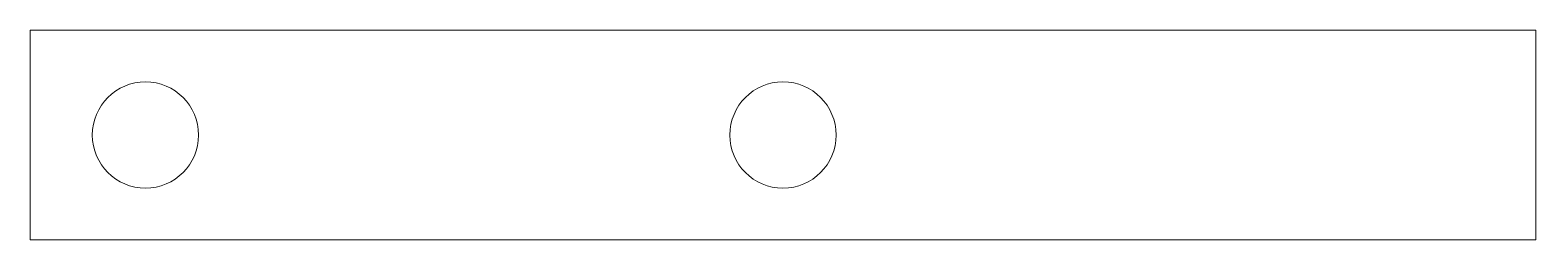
# Model space of a CAD drawing. Header units: millimetres. Extents: x -26 to 257, y 87 to 127.
import ezdxf

# ---------------------------------------------------------------- set-up
doc = ezdxf.new("R2010")
doc.units = ezdxf.units.MM

msp = doc.modelspace()

# ---------------------------------------------------------------- linework, layer by layer
at = {"color": 7, "linetype": 'Continuous', "lineweight": 15}
for p, q in [((-26.21, 126.52), (257.21, 126.52)), ((-26.21, 87), (-26.21, 126.52)), ((257.21, 126.52), (257.21, 87)), ((257.21, 87), (-26.21, 87))]:
    msp.add_line(p, q, dxfattribs=at)
for centre in [(-4.5, 106.76), (115.5, 106.76)]:
    msp.add_circle(centre, 10, dxfattribs=at)

doc.saveas('drawing.dxf')
